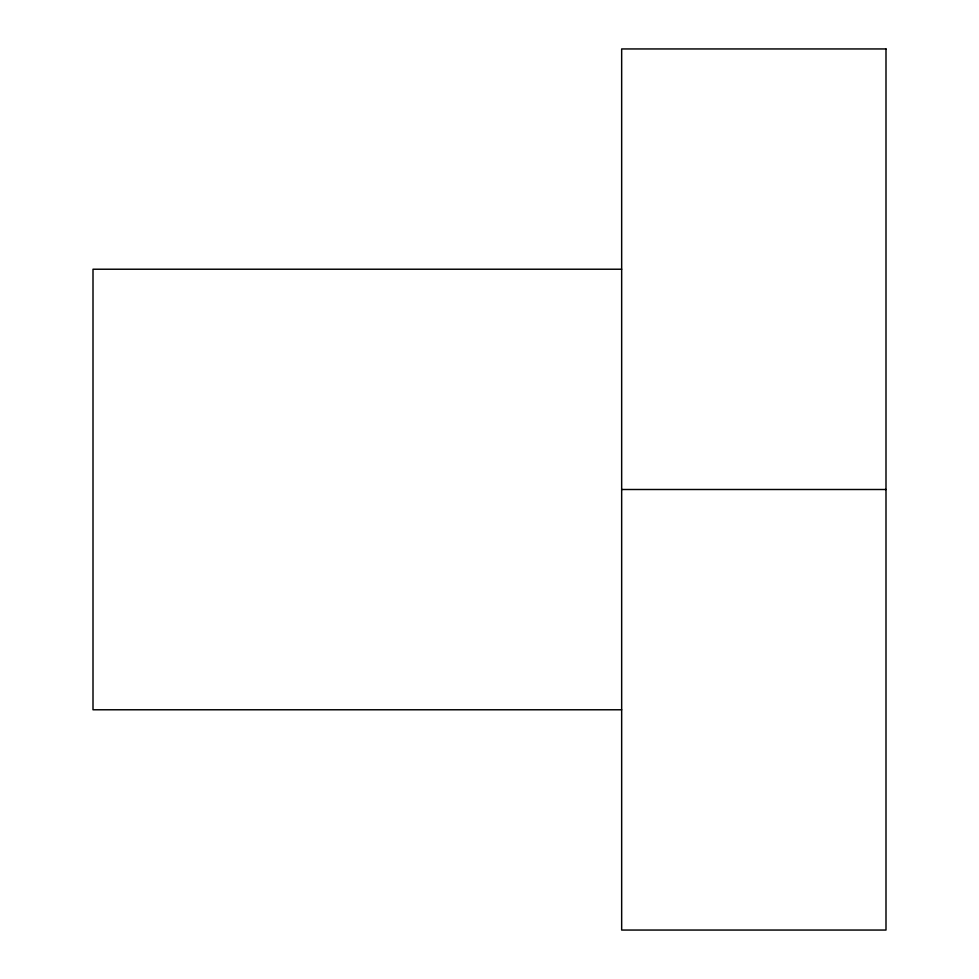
<?xml version="1.0" encoding="UTF-8"?>
<svg xmlns="http://www.w3.org/2000/svg" width="979" height="979" viewBox="0 0 979 979"><rect width="100%" height="100%" fill="white"/><g stroke="black" fill="none" stroke-linecap="round" stroke-linejoin="round"><path stroke-width="1.47" d="M621.665 269.225L93.005 269.225L93.005 709.775L621.665 709.775M621.665 489.5L885.995 489.5M885.995 48.95L621.665 48.95L621.665 930.05L885.995 930.05L885.995 48.95"/></g></svg>
